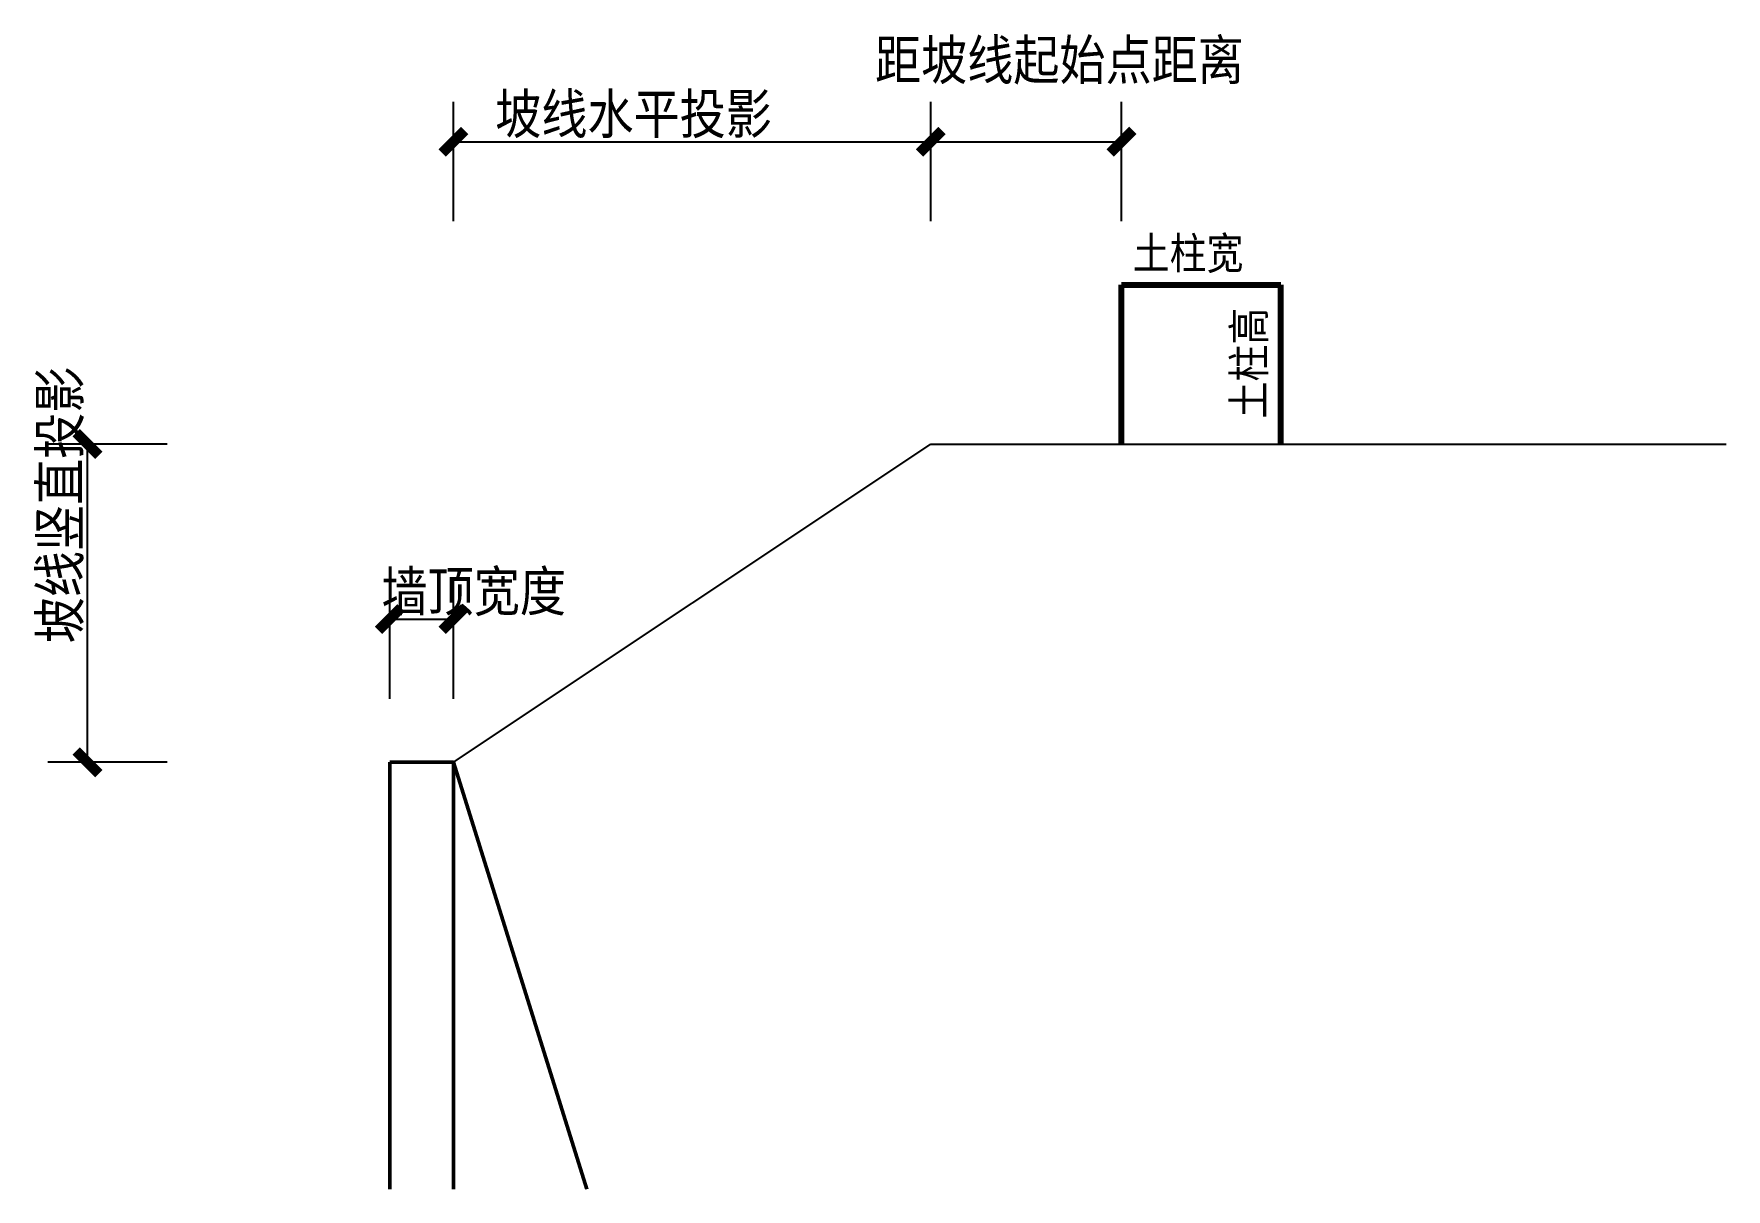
# Model space of a CAD drawing. Extents: x -2237 to 8400, y -2682 to 4578.
import ezdxf

# ---------------------------------------------------------------- set-up
doc = ezdxf.new("R2010")
doc.units = 0
doc.header["$MEASUREMENT"] = 0
doc.layers.get('0').update_dxf_attribs({"linetype": 'CONTINUOUS'})
doc.styles.get("Standard").update_dxf_attribs({"font": '', "width": 0.85})
doc.styles.get('Standard').set_extended_font_data('SimSun')

msp = doc.modelspace()

# ---------------------------------------------------------------- linework, layer by layer
for p, q in [((400, 3400), (400, 4150)), ((3400, 3400), (3400, 4150)), ((3400, 3400), (3400, 4150)), ((4600, 3400), (4600, 4150)), ((400, 3900), (3400, 3900)), ((3400, 3900), (4600, 3900)), ((-1400, 2000), (-2150, 2000)), ((-1900, 0), (-1900, 2000)), ((400, 0), (3400, 2000)), ((3400, 2000), (8400, 2000)), ((0, 400), (0, 1150)), ((400, 400), (400, 1150)), ((0, 900), (400, 900)), ((-1400, 0), (-2150, 0))]:
    msp.add_line(p, q)
at = {"lineweight": 80}
for p, q in [((4600, 2000), (4600, 3000)), ((4600, 3000), (5600, 3000)), ((5600, 2000), (5600, 3000))]:
    msp.add_line(p, q, dxfattribs=at)
at = {"lineweight": 50}
for p, q in [((0, 0), (400, 0)), ((0, -2682), (0, 0)), ((400, 0), (400, -2682)), ((400, 0), (1238, -2682))]:
    msp.add_line(p, q, dxfattribs=at)
for points in [[(329, 3829, 65, 65, 0), (471, 3971, 65, 65, 0)], [(3329, 3829, 65, 65, 0), (3471, 3971, 65, 65, 0)], [(3329, 3829, 65, 65, 0), (3471, 3971, 65, 65, 0)], [(4529, 3829, 65, 65, 0), (4671, 3971, 65, 65, 0)], [(-1829, 1929, 65, 65, 0), (-1971, 2071, 65, 65, 0)], [(-71, 829, 65, 65, 0), (71, 971, 65, 65, 0)], [(329, 829, 65, 65, 0), (471, 971, 65, 65, 0)], [(-1829, -71, 65, 65, 0), (-1971, 71, 65, 65, 0)]]:
    msp.add_lwpolyline(points, format="xyseb")

# ---------------------------------------------------------------- texts
at = {"width": 0.85}
for s, height, p in [('距坡线起始点距离', 250, (3050, 4289)), ('坡线水平投影', 250, (663, 3950)), ('土柱宽', 200, (4670, 3100)), ('墙顶宽度', 250, (-52, 950))]:
    msp.add_text(s, height=height, dxfattribs=at).set_placement(p)
for s, height, p in [('土柱高', 200, (5500, 2161)), ('坡线竖直投影', 250, (-1950, 748))]:
    msp.add_text(s, height=height, rotation=90, dxfattribs=at).set_placement(p)

doc.saveas('drawing.dxf')
